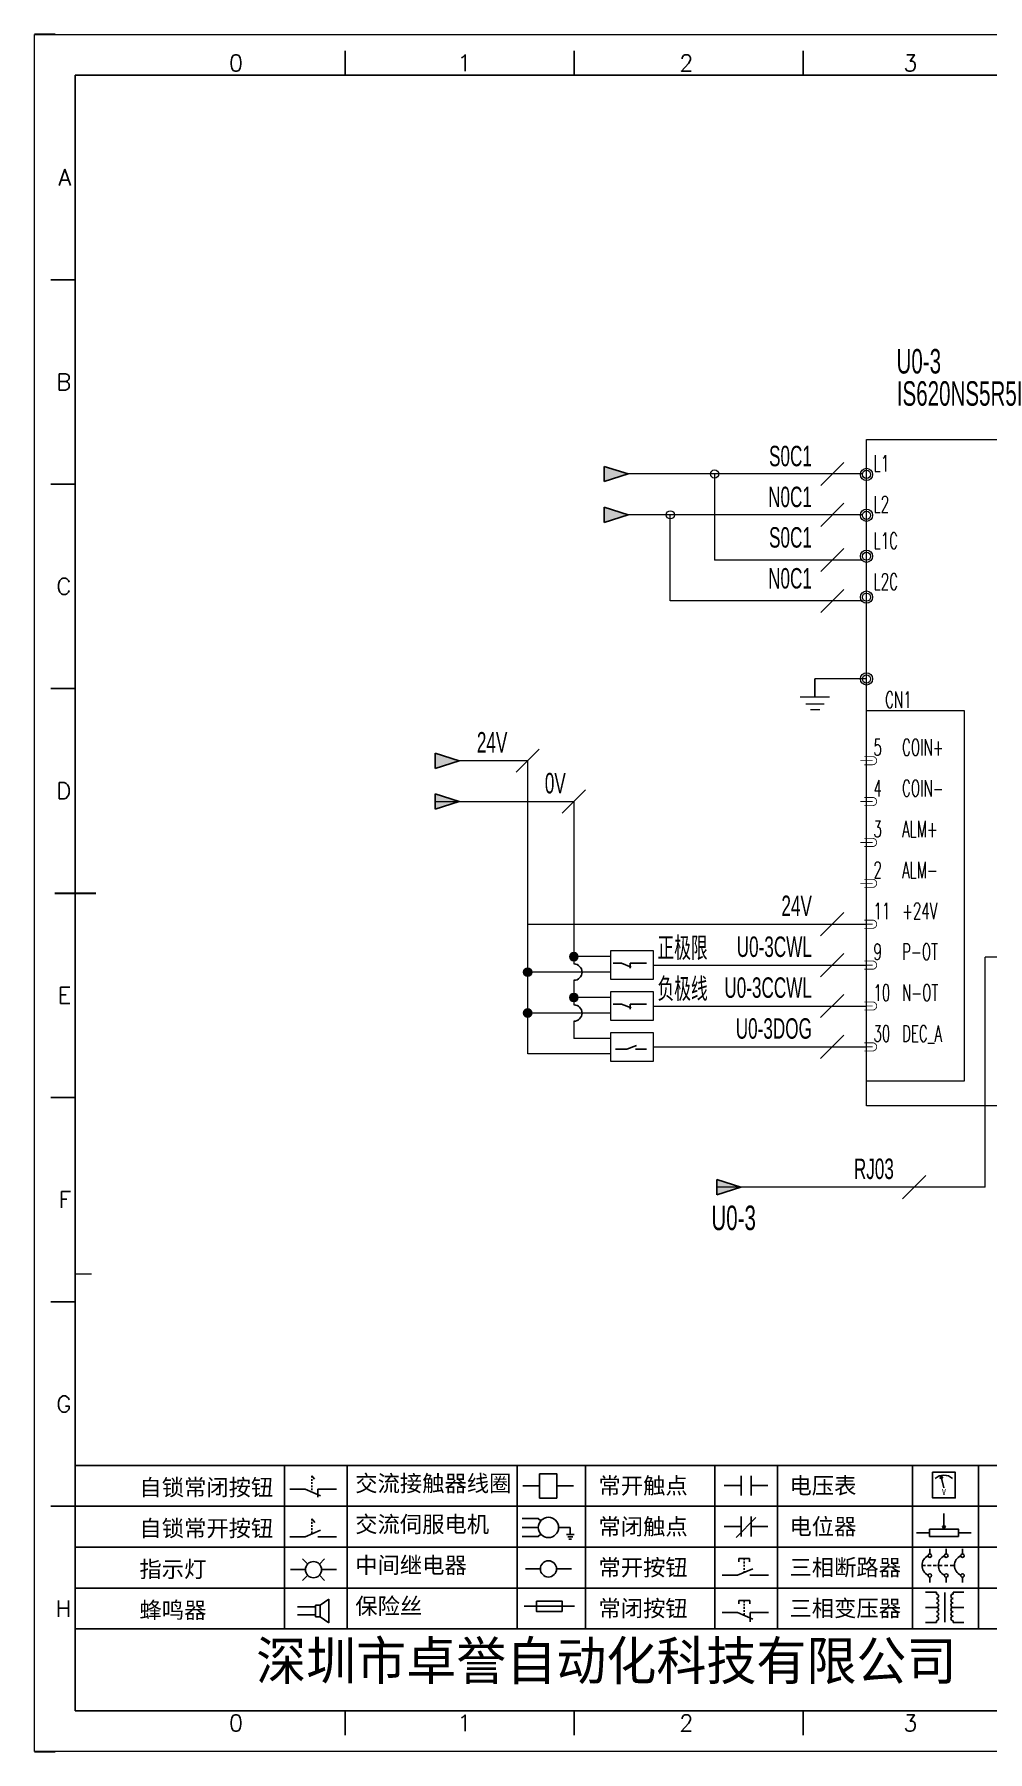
# Model space of a CAD drawing. Extents: x 33864 to 41687, y -3582 to -110.
# Drawn here: x 36252 to 36368.6, y -3567.7 to -3357.7 of the extents above; entities that cross this region are included whole.
import ezdxf
from ezdxf.enums import TextEntityAlignment as Align

# ---------------------------------------------------------------- set-up
doc = ezdxf.new("R2010")
doc.units = 0
doc.header["$MEASUREMENT"] = 0
doc.linetypes.add('ACAD_ISO02W100', pattern=[15, 12, -3])
doc.layers.add('AE_BOR', color=1, linetype='Continuous')
doc.layers.add('细实线层', color=7, linetype='Continuous')
doc.layers.add('Dimension', color=3, linetype='Continuous', lineweight=13)
doc.styles.add('WD', font='romans.shx', dxfattribs={"bigfont": 'gbcbig.shx'})
doc.styles.add('样式 8', font='arial.ttf')
doc.styles.add('汉字', font='')
doc.styles.get('汉字').set_extended_font_data('新宋体')

# ---------------------------------------------------------------- blocks, each defined once
blk = doc.blocks.new('*U179')
at = {"linetype": 'ByBlock'}
for p, q in [((-1909.23, -780.45), (-1909.23, -780.67)), ((-1909.23, -780.45), (-1908.92, -780.84)), ((-1909.23, -780.84), (-1909.23, -781.05)), ((-1911.92, -782.07), (-1910.06, -782.07)), ((-1910.06, -782.07), (-1908.18, -782.88)), ((-1909.23, -781.23), (-1909.23, -781.44)), ((-1909.23, -781.61), (-1909.23, -781.83)), ((-1909.23, -782), (-1909.23, -782.21)), ((-1909.23, -782.38), (-1909.23, -782.43)), ((-1908.52, -783.07), (-1908.52, -782.07)), ((-1906.25, -782.07), (-1908.52, -782.07))]:
    blk.add_line(p, q, dxfattribs=at)
blk = doc.blocks.new('*U180')
at = {"linetype": 'ByBlock'}
for p, q in [((-1908.88, -791.17), (-1909.23, -790.71)), ((-1909.23, -790.71), (-1909.23, -790.92)), ((-1909.23, -791.09), (-1909.23, -791.31)), ((-1909.23, -791.48), (-1909.23, -791.69)), ((-1911.92, -792.89), (-1910.06, -792.89)), ((-1910.06, -792.89), (-1908.18, -792.08)), ((-1909.23, -791.86), (-1909.23, -792.08)), ((-1909.23, -792.25), (-1909.23, -792.47)), ((-1906.25, -792.89), (-1908.52, -792.89))]:
    blk.add_line(p, q, dxfattribs=at)
blk = doc.blocks.new('蜂鸣器')
at = {"linetype": 'ByBlock'}
for p, q in [((-1907.17, -795.53), (-1908.25, -796.26)), ((-1907.17, -795.53), (-1907.17, -798.41)), ((-1908.8, -796.48), (-1911.01, -796.48)), ((-1908.8, -797.46), (-1911.01, -797.46)), ((-1908.25, -796.26), (-1908.8, -796.26)), ((-1908.8, -797.68), (-1908.8, -796.26)), ((-1908.25, -797.68), (-1908.8, -797.68)), ((-1908.25, -797.68), (-1908.25, -796.26)), ((-1907.17, -798.41), (-1908.25, -797.68))]:
    blk.add_line(p, q, dxfattribs=at)
blk = doc.blocks.new('指示灯')
at = {"linetype": 'ByBlock'}
for p, q in [((-1854.25, -776.92), (-1856.06, -776.92)), ((-1854.62, -775.59), (-1853.97, -776.23)), ((-1851.9, -775.59), (-1852.54, -776.23)), ((-1852.26, -776.92), (-1850.45, -776.92)), ((-1854.62, -778.25), (-1853.97, -777.61)), ((-1851.9, -778.25), (-1852.54, -777.61))]:
    blk.add_line(p, q, dxfattribs=at)
blk.add_circle((-1853.26, -776.92), 0.992, dxfattribs=at)
blk = doc.blocks.new('交流接触器线圈')
at = {"linetype": 'ByBlock'}
for p, q in [((-1880.82, -781.77), (-1882.87, -781.77)), ((-1878.72, -781.77), (-1876.67, -781.77))]:
    blk.add_line(p, q, dxfattribs=at)
blk.add_lwpolyline([(-1880.82, -780.28), (-1878.72, -780.28), (-1878.72, -783.26), (-1880.82, -783.26)], close=True, dxfattribs=at)
blk = doc.blocks.new('交流伺服电机')
at = {"linetype": 'ByBlock'}
for p, q in [((-1880.97, -785.75), (-1882.94, -785.75)), ((-1880.97, -786.85), (-1882.94, -786.85)), ((-1880.97, -785.75), (-1880.65, -786.03)), ((-1878.49, -786.85), (-1877.07, -786.85)), ((-1877.07, -786.85), (-1877.07, -787.72)), ((-1880.97, -787.94), (-1882.94, -787.94)), ((-1880.97, -787.94), (-1880.65, -787.67)), ((-1877.54, -787.72), (-1876.59, -787.72)), ((-1877.38, -788.01), (-1876.75, -788.01)), ((-1877.23, -788.29), (-1876.9, -788.29))]:
    blk.add_line(p, q, dxfattribs=at)
blk.add_circle((-1879.73, -786.85), 1.24, dxfattribs=at)
blk = doc.blocks.new('中间继电器')
at = {"linetype": 'ByBlock'}
for p, q in [((-1880.72, -791.92), (-1882.54, -791.92)), ((-1878.74, -791.92), (-1876.92, -791.92))]:
    blk.add_line(p, q, dxfattribs=at)
blk.add_circle((-1879.73, -791.92), 0.992, dxfattribs=at)
blk = doc.blocks.new('保险丝')
at = {"linetype": 'ByBlock'}
blk.add_line((-1882.72, -796.49), (-1876.55, -796.49), dxfattribs=at)
blk.add_lwpolyline([(-1881.2, -795.86), (-1878.06, -795.86), (-1878.06, -797.12), (-1881.2, -797.12)], close=True, dxfattribs=at)
blk = doc.blocks.new('常开按钮')
at = {"linetype": 'ByBlock'}
for p, q in [((-1910.06, -787.73), (-1908.18, -786.93)), ((-1909.9, -785.68), (-1908.56, -785.68)), ((-1909.9, -785.68), (-1909.9, -786.07)), ((-1909.23, -785.68), (-1909.23, -785.89)), ((-1909.23, -786.06), (-1909.23, -786.28)), ((-1909.23, -786.45), (-1909.23, -786.67)), ((-1909.23, -786.84), (-1909.23, -787.05)), ((-1909.23, -787.22), (-1909.23, -787.38)), ((-1908.56, -785.68), (-1908.56, -786.07)), ((-1911.92, -787.73), (-1910.06, -787.73)), ((-1906.25, -787.73), (-1908.52, -787.73))]:
    blk.add_line(p, q, dxfattribs=at)
blk = doc.blocks.new('常开触点')
at = {"linetype": 'ByBlock'}
for p, q in [((-1853.82, -782.99), (-1853.82, -780.56)), ((-1852.6, -782.99), (-1852.6, -780.56)), ((-1853.82, -781.77), (-1855.88, -781.77)), ((-1852.6, -781.77), (-1850.55, -781.77))]:
    blk.add_line(p, q, dxfattribs=at)
blk = doc.blocks.new('常闭触点')
at = {"linetype": 'ByBlock'}
for p, q in [((-1853.82, -786.77), (-1855.88, -786.77)), ((-1852.01, -785.66), (-1854.43, -788.1)), ((-1853.82, -787.99), (-1853.82, -785.56)), ((-1852.6, -787.99), (-1852.6, -785.56)), ((-1852.6, -786.77), (-1850.55, -786.77))]:
    blk.add_line(p, q, dxfattribs=at)
blk = doc.blocks.new('常闭按钮')
at = {"linetype": 'ByBlock'}
for p, q in [((-1854.11, -790.83), (-1852.77, -790.83)), ((-1854.11, -790.83), (-1854.11, -791.22)), ((-1853.44, -790.83), (-1853.44, -791.04)), ((-1853.44, -791.21), (-1853.44, -791.43)), ((-1853.44, -791.6), (-1853.44, -791.82)), ((-1852.77, -790.83), (-1852.77, -791.22)), ((-1856.13, -792.28), (-1854.28, -792.28)), ((-1854.28, -792.28), (-1852.4, -793.09)), ((-1853.44, -791.99), (-1853.44, -792.2)), ((-1853.44, -792.37), (-1853.44, -792.53)), ((-1850.47, -792.28), (-1852.73, -792.28)), ((-1852.73, -792.28), (-1852.73, -793.43))]:
    blk.add_line(p, q, dxfattribs=at)
blk = doc.blocks.new('电压表')
at = {"linetype": 'ByBlock'}
for p, q in [((-1814.84, -780.75), (-1814.91, -781.13)), ((-1814.6, -781.05), (-1814.91, -781.13)), ((-1814.84, -780.75), (-1814.46, -782.26)), ((-1814.84, -780.75), (-1814.6, -781.05))]:
    blk.add_line(p, q, dxfattribs=at)
blk.add_lwpolyline([(-1815.84, -780.34), (-1813.07, -780.34), (-1813.07, -783.49), (-1815.84, -783.49)], close=True, dxfattribs=at)
blk.add_arc((-1814.46, -782.26), 1.56, 46.8313, 133.1687, dxfattribs=at)
at = {"linetype": 'ByBlock', "insert": (-1814.7, -782.39), "char_height": 0.75, "width": 0.6768, "attachment_point": 1}
blk.add_mtext('V', dxfattribs=at)
blk = doc.blocks.new('电位器')
at = {"linetype": 'ByBlock'}
for p, q in [((-1814.45, -787.3), (-1814.45, -785.39)), ((-1814.45, -787.3), (-1814.62, -786.96)), ((-1814.62, -786.96), (-1814.27, -786.96)), ((-1814.45, -787.3), (-1814.27, -786.96)), ((-1816.21, -787.75), (-1817.79, -787.75)), ((-1812.68, -787.75), (-1811.1, -787.75))]:
    blk.add_line(p, q, dxfattribs=at)
blk.add_lwpolyline([(-1816.21, -787.3), (-1812.68, -787.3), (-1812.68, -788.2), (-1816.21, -788.2)], close=True, dxfattribs=at)
blk = doc.blocks.new('三相断路器')
at = {"linetype": 'ByBlock'}
for p, q in [((-1816.17, -790.33), (-1816.17, -789.7)), ((-1814.17, -790.33), (-1814.17, -789.7)), ((-1812.18, -790.33), (-1812.18, -789.7)), ((-1817.14, -791.74), (-1816.72, -791.74)), ((-1816.45, -791.74), (-1816.03, -791.74)), ((-1816.17, -793.19), (-1816.17, -793.83)), ((-1815.76, -791.74), (-1815.34, -791.74)), ((-1815.07, -791.74), (-1814.65, -791.74)), ((-1814.38, -791.74), (-1813.96, -791.74)), ((-1814.17, -793.19), (-1814.17, -793.83)), ((-1813.69, -791.74), (-1813.27, -791.74)), ((-1812.18, -793.19), (-1812.18, -793.83))]:
    blk.add_line(p, q, dxfattribs=at)
for centre in [(-1816.17, -790.55), (-1814.17, -790.55), (-1812.18, -790.55), (-1816.17, -792.98), (-1814.17, -792.98), (-1812.18, -792.98)]:
    blk.add_circle(centre, 0.219, dxfattribs=at)
for centre in [(-1815.81, -791.74), (-1813.82, -791.74), (-1811.83, -791.74)]:
    blk.add_arc(centre, 1.32, 115.5791, 244.4209, dxfattribs=at)
blk = doc.blocks.new('三相变压器')
at = {"linetype": 'ByBlock'}
for p, q in [((-1816.69, -795.03), (-1815.37, -795.03)), ((-1815.37, -795.03), (-1815.37, -795.24)), ((-1814.34, -798.7), (-1814.34, -795.04)), ((-1812, -795.03), (-1813.32, -795.03)), ((-1813.32, -795.03), (-1813.32, -795.24)), ((-1816.69, -796.87), (-1815.37, -796.87)), ((-1812, -796.87), (-1813.32, -796.87)), ((-1816.69, -798.71), (-1815.37, -798.71)), ((-1815.37, -798.71), (-1815.37, -798.5)), ((-1813.32, -798.71), (-1813.32, -798.5)), ((-1812, -798.71), (-1813.32, -798.71))]:
    blk.add_line(p, q, dxfattribs=at)
for centre, start, end in [((-1815.37, -795.51), 270, 90), ((-1815.37, -796.06), 270, 90), ((-1813.32, -795.51), 90, 270), ((-1813.32, -796.06), 90, 270), ((-1815.37, -796.6), 270, 90), ((-1815.37, -797.14), 270, 90), ((-1815.37, -797.68), 270, 90), ((-1815.37, -798.23), 270, 90), ((-1813.32, -796.6), 90, 270), ((-1813.32, -797.14), 90, 270), ((-1813.32, -797.68), 90, 270), ((-1813.32, -798.23), 90, 270)]:
    blk.add_arc(centre, 0.271, start, end, dxfattribs=at)

msp = doc.modelspace()

# ---------------------------------------------------------------- hatches: boundary and pattern name
for points in [[(36321.707, -3412.447), (36321.707, -3410.577), (36324.626, -3411.512)], [(36321.707, -3417.447), (36321.707, -3415.577), (36324.626, -3416.512)], [(36301.043, -3447.507), (36301.043, -3445.637), (36303.961, -3446.572)], [(36301.043, -3450.633), (36303.961, -3451.568), (36301.043, -3452.503)], [(36335.483, -3499.663), (36335.483, -3497.793), (36338.401, -3498.728)], [(36338.401, -3498.728), (36335.483, -3499.663), (36335.483, -3497.793)]]:
    msp.add_hatch(color=256).paths.add_polyline_path(points)
at = {"lineweight": -2}
h = msp.add_hatch(color=0, dxfattribs=at)
edge = h.paths.add_edge_path()
edge.add_arc((36318, -3470.533), 0.5, 0, 360)
h = msp.add_hatch(color=0, dxfattribs=at)
edge = h.paths.add_edge_path()
edge.add_arc((36312.347, -3472.428), 0.5, 0, 360)
h = msp.add_hatch(color=0, dxfattribs=at)
edge = h.paths.add_edge_path()
edge.add_arc((36318, -3475.533), 0.5, 0, 360)
h = msp.add_hatch(color=0, dxfattribs=at)
edge = h.paths.add_edge_path()
edge.add_arc((36312.347, -3477.428), 0.5, 0, 360)

# ---------------------------------------------------------------- linework, layer by layer
for p, q in [((36544.007, -3362.75), (36257.007, -3362.75)), ((36257.007, -3362.75), (36257.007, -3562.75)), ((36324.626, -3411.512), (36321.707, -3410.577)), ((36321.707, -3412.447), (36321.707, -3410.577)), ((36324.626, -3411.512), (36321.707, -3412.447)), ((36324.626, -3416.512), (36321.707, -3415.577)), ((36321.707, -3417.447), (36321.707, -3415.577)), ((36324.626, -3416.512), (36321.707, -3417.447)), ((36347.483, -3436.576), (36347.483, -3438.757)), ((36303.961, -3446.572), (36301.043, -3445.637)), ((36301.043, -3447.507), (36301.043, -3445.637)), ((36303.961, -3446.572), (36301.043, -3447.507)), ((36303.961, -3451.568), (36301.043, -3450.633)), ((36301.043, -3452.503), (36301.043, -3450.633)), ((36303.961, -3451.568), (36301.043, -3452.503)), ((36338.401, -3498.728), (36335.483, -3497.793)), ((36335.483, -3499.663), (36335.483, -3497.793)), ((36338.401, -3498.728), (36335.483, -3497.793)), ((36338.401, -3498.728), (36335.483, -3499.663)), ((36338.401, -3498.728), (36335.483, -3499.663)), ((36262.037, -3562.75), (36541.537, -3562.75))]:
    msp.add_line(p, q)
at = {"lineweight": 0}
for p, q in [((36353.305, -3411.512), (36335.209, -3411.512)), ((36353.305, -3416.512), (36335.209, -3416.512)), ((36353.305, -3422.034), (36335.209, -3422.034)), ((36353.305, -3427.038), (36335.209, -3427.038)), ((36353.79, -3436.576), (36347.483, -3436.576)), ((36345.695, -3438.771), (36349.272, -3438.771)), ((36346.359, -3439.629), (36348.607, -3439.629)), ((36346.93, -3440.322), (36348.077, -3440.322)), ((36312.347, -3446.572), (36303.961, -3446.572)), ((36312.347, -3482.428), (36312.347, -3446.572)), ((36318, -3451.568), (36318, -3471.428)), ((36322.481, -3470.533), (36318, -3470.533)), ((36322.481, -3472.428), (36312.347, -3472.428)), ((36318, -3473.428), (36318, -3476.428)), ((36322.481, -3477.428), (36312.347, -3477.428)), ((36322.481, -3475.533), (36318, -3475.533)), ((36318, -3478.428), (36318, -3480.533)), ((36322.481, -3480.533), (36318, -3480.533)), ((36322.481, -3482.428), (36312.347, -3482.428))]:
    msp.add_line(p, q, dxfattribs=at)
at = {"color": 3, "lineweight": 0}
for p, q in [((36301.043, -3451.568), (36318, -3451.568)), ((36312.347, -3466.568), (36353.79, -3466.568)), ((36368.32, -3498.728), (36368.32, -3470.614)), ((36375.834, -3470.614), (36368.32, -3470.614)), ((36327.737, -3471.568), (36353.79, -3471.568)), ((36327.737, -3476.568), (36353.79, -3476.568)), ((36327.737, -3481.568), (36353.79, -3481.568)), ((36368.32, -3498.728), (36335.483, -3498.728))]:
    msp.add_line(p, q, dxfattribs=at)
at = {"linetype": 'ACAD_ISO02W100'}
for p, q in [((36322.807, -3471.335), (36323.814, -3471.333)), ((36323.814, -3471.333), (36325.006, -3471.8)), ((36324.875, -3471.333), (36326.868, -3471.333)), ((36324.875, -3471.333), (36324.875, -3471.952)), ((36322.807, -3476.335), (36323.814, -3476.333)), ((36323.814, -3476.333), (36325.006, -3476.8)), ((36324.875, -3476.333), (36326.868, -3476.333)), ((36324.875, -3476.333), (36324.875, -3476.952)), ((36324.465, -3481.858), (36325.656, -3481.39)), ((36324.465, -3481.858), (36323.108, -3481.858)), ((36325.525, -3481.858), (36326.868, -3481.858))]:
    msp.add_line(p, q, dxfattribs=at)
at = {"lineweight": 9, "ltscale": 0.1}
for p, q in [((36257.007, -3509.321), (36259.007, -3509.321)), ((36353.342, -3562.75), (36382.804, -3562.75))]:
    msp.add_line(p, q, dxfattribs=at)
at = {"linetype": 'ByBlock'}
for p, q in [((36544.007, -3532.75), (36257.007, -3532.75)), ((36544.007, -3537.75), (36257.007, -3537.75)), ((36544.007, -3542.75), (36257.007, -3542.75)), ((36544.007, -3547.75), (36257.007, -3547.75)), ((36544.007, -3552.75), (36257.007, -3552.75))]:
    msp.add_line(p, q, dxfattribs=at)
at = {"lineweight": -2}
for p, q in [((36282.586, -3532.75), (36282.586, -3552.75)), ((36290.263, -3532.75), (36290.263, -3552.75)), ((36311.053, -3532.75), (36311.053, -3552.75)), ((36319.406, -3532.75), (36319.406, -3552.75)), ((36335.261, -3532.75), (36335.261, -3552.75)), ((36342.91, -3532.75), (36342.91, -3552.75)), ((36359.402, -3532.75), (36359.402, -3552.75)), ((36367.504, -3532.75), (36367.504, -3552.75))]:
    msp.add_line(p, q, dxfattribs=at)
at = {"ltscale": 2}
msp.add_line((36353.342, -3562.75), (36257.007, -3562.75), dxfattribs=at)
at = {"lineweight": 0}
for points in [[(36353.79, -3407.281), (36382.418, -3407.281), (36382.418, -3488.791), (36353.79, -3488.791)], [(36327.737, -3473.294), (36327.737, -3469.841), (36322.481, -3469.841), (36322.481, -3473.294)], [(36327.737, -3478.294), (36327.737, -3474.841), (36322.481, -3474.841), (36322.481, -3478.294)], [(36327.737, -3483.294), (36327.737, -3479.841), (36322.481, -3479.841), (36322.481, -3483.294)]]:
    msp.add_lwpolyline(points, close=True, dxfattribs=at)
at = {"color": 3, "lineweight": 0, "const_width": 0.1, "flags": 128}
for points in [[(36353.54, -3446.068), (36354.54, -3446.068, -1), (36354.54, -3447.068), (36353.54, -3447.068)], [(36353.54, -3451.068), (36354.54, -3451.068, -1), (36354.54, -3452.068), (36353.54, -3452.068)], [(36353.54, -3456.068), (36354.54, -3456.068, -1), (36354.54, -3457.068), (36353.54, -3457.068)], [(36353.54, -3461.068), (36354.54, -3461.068, -1), (36354.54, -3462.068), (36353.54, -3462.068)], [(36353.54, -3466.068), (36354.54, -3466.068, -1), (36354.54, -3467.068), (36353.54, -3467.068)], [(36353.54, -3471.068), (36354.54, -3471.068, -1), (36354.54, -3472.068), (36353.54, -3472.068)], [(36353.54, -3476.068), (36354.54, -3476.068, -1), (36354.54, -3477.068), (36353.54, -3477.068)], [(36353.54, -3481.068), (36354.54, -3481.068, -1), (36354.54, -3482.068), (36353.54, -3482.068)]]:
    msp.add_lwpolyline(points, format="xyb", dxfattribs=at)
for points in [[(36354.54, -3446.568), (36353.04, -3446.568)], [(36354.54, -3451.568), (36353.04, -3451.568)], [(36354.54, -3456.568), (36353.04, -3456.568)], [(36354.54, -3461.568), (36353.04, -3461.568)], [(36354.54, -3466.568), (36353.04, -3466.568)], [(36354.54, -3471.568), (36353.04, -3471.568)], [(36354.54, -3476.568), (36353.04, -3476.568)], [(36354.54, -3481.568), (36353.04, -3481.568)]]:
    msp.add_lwpolyline(points, dxfattribs=at)
at = {"lineweight": 0}
for centre, radius in [((36335.209, -3411.512), 0.5), ((36353.79, -3411.564), 0.75), ((36353.79, -3411.564), 0.5), ((36329.789, -3416.512), 0.5), ((36353.79, -3416.564), 0.75), ((36353.79, -3416.564), 0.5), ((36353.79, -3421.568), 0.75), ((36353.79, -3421.568), 0.5), ((36353.79, -3426.568), 0.75), ((36353.79, -3426.568), 0.5), ((36353.79, -3436.576), 0.75), ((36353.79, -3436.576), 0.5)]:
    msp.add_circle(centre, radius, dxfattribs=at)
at = {"color": 0, "lineweight": -2}
for centre in [(36318, -3470.533), (36312.347, -3472.428), (36318, -3475.533), (36312.347, -3477.428)]:
    msp.add_circle(centre, 0.5, dxfattribs=at)
for centre in [(36318, -3472.428), (36318, -3477.428)]:
    msp.add_arc(centre, 1, 270, 90, dxfattribs=at)
at = {"layer": 'AE_BOR', "lineweight": 30}
for p, q in [((36254.537, -3357.75), (36252.004, -3357.75)), ((36252.004, -3567.75), (36254.537, -3567.75)), ((36252.004, -3567.75), (36254.537, -3567.75)), ((36252.004, -3567.75), (36254.537, -3567.75))]:
    msp.add_line(p, q, dxfattribs=at)
at = {"layer": 'AE_BOR', "color": 1, "lineweight": 15}
for p, q in [((36252.004, -3357.75), (36549.004, -3357.75)), ((36252.004, -3567.75), (36252.004, -3357.75)), ((36549.004, -3567.75), (36252.004, -3567.75))]:
    msp.add_line(p, q, dxfattribs=at)
at = {"layer": 'AE_BOR'}
for p, q in [((36290.037, -3362.75), (36290.037, -3359.75)), ((36318.037, -3362.75), (36318.037, -3359.75)), ((36346.037, -3362.75), (36346.037, -3359.75)), ((36257.007, -3387.75), (36254.007, -3387.75)), ((36257.007, -3412.75), (36254.007, -3412.75)), ((36257.007, -3437.75), (36254.007, -3437.75)), ((36257.007, -3487.75), (36254.007, -3487.75)), ((36257.007, -3512.75), (36254.007, -3512.75)), ((36257.007, -3537.75), (36254.007, -3537.75)), ((36290.037, -3562.75), (36290.037, -3565.75)), ((36318.037, -3562.75), (36318.037, -3565.75)), ((36346.037, -3562.75), (36346.037, -3565.75))]:
    msp.add_line(p, q, dxfattribs=at)
at = {"layer": 'AE_BOR', "color": 2, "lineweight": 30}
msp.add_line((36254.507, -3462.75), (36259.507, -3462.75), dxfattribs=at)
at = {"layer": 'Dimension', "lineweight": 0}
for p, q in [((36348.198, -3412.926), (36351.027, -3410.098)), ((36348.198, -3417.926), (36351.027, -3415.098)), ((36348.198, -3423.448), (36351.027, -3420.62)), ((36348.198, -3428.452), (36351.027, -3425.624)), ((36310.932, -3447.986), (36313.761, -3445.158)), ((36316.586, -3452.982), (36319.414, -3450.154)), ((36348.183, -3467.982), (36351.011, -3465.154)), ((36348.183, -3472.982), (36351.011, -3470.154)), ((36348.183, -3477.982), (36351.011, -3475.154)), ((36348.183, -3482.982), (36351.011, -3480.154)), ((36358.209, -3500.142), (36361.038, -3497.314))]:
    msp.add_line(p, q, dxfattribs=at)
at = {"layer": '细实线层', "lineweight": 0}
for p, q in [((36335.209, -3411.512), (36324.626, -3411.512)), ((36335.209, -3411.512), (36335.209, -3422.034)), ((36335.209, -3416.512), (36324.626, -3416.512)), ((36329.789, -3427.038), (36329.789, -3416.512)), ((36335.209, -3427.038), (36329.789, -3427.038)), ((36353.771, -3440.419), (36365.745, -3440.419)), ((36365.745, -3440.419), (36365.745, -3485.749)), ((36365.745, -3485.749), (36353.771, -3485.749))]:
    msp.add_line(p, q, dxfattribs=at)

# ---------------------------------------------------------------- block references
at = {"linetype": 'ByBlock'}
for name, p in [('*U179', (38195.196, -2753.573)), ('交流接触器线圈', (38194.62, -2753.481)), ('常开触点', (38192.274, -2753.453)), ('电压表', (38177.713, -2753.234)), ('*U180', (38195.196, -2748.573)), ('交流伺服电机', (38194.62, -2753.481)), ('常闭触点', (38192.274, -2753.453)), ('电位器', (38177.713, -2753.234)), ('指示灯', (38139.41, -2768.573)), ('中间继电器', (38194.62, -2753.481)), ('常开按钮', (38248.06, -2758.453)), ('三相断路器', (38177.713, -2753.234)), ('三相变压器', (38177.713, -2753.234)), ('蜂鸣器', (38195.196, -2753.573)), ('保险丝', (38194.62, -2753.481)), ('常闭按钮', (38192.274, -2758.453))]:
    msp.add_blockref(name, p, dxfattribs=at)

# ---------------------------------------------------------------- texts
at = {"lineweight": 0, "style": 'WD', "width": 0.6}
for s, p in [('L1', (36354.658, -3411.214)), ('L2', (36354.658, -3416.214)), ('L1C', (36354.658, -3420.68)), ('L2C', (36354.658, -3425.684))]:
    msp.add_text(s, height=2, dxfattribs=at).set_placement(p)
msp.add_text('CN1', height=2, dxfattribs=at).set_placement((36359.303, -3440.109), align=Align.RIGHT)
at = {"color": 4, "lineweight": 0, "style": 'WD', "width": 0.6}
for s, p in [('5', (36354.639, -3445.937)), ('COIN+', (36358.139, -3445.937)), ('4', (36354.639, -3450.937)), ('COIN-', (36358.139, -3450.937)), ('3', (36354.639, -3455.937)), ('ALM+', (36358.139, -3455.937)), ('2', (36354.639, -3460.937)), ('ALM-', (36358.139, -3460.937)), ('11', (36354.639, -3465.937)), ('+24V', (36358.139, -3465.937)), ('9', (36354.639, -3470.937)), ('P-OT', (36358.139, -3470.937)), ('10', (36354.639, -3475.937)), ('N-OT', (36358.139, -3475.937)), ('30', (36354.639, -3480.937)), ('DEC_A', (36358.139, -3480.937))]:
    msp.add_text(s, height=2, dxfattribs=at).set_placement(p)
at = {"char_height": 2, "attachment_point": 1, "style": '汉字'}
for s, insert in [('{\\fKaiTi_GB2312|b0|i0|c134|p49;自锁常闭按钮}', (36264.863, -3534.435)), ('{\\fKaiTi_GB2312|b0|i0|c134|p49;交流接触器线圈}', (36291.258, -3533.941)), ('{\\fKaiTi_GB2312|b0|i0|c134|p49;常开触点}', (36321.011, -3534.228)), ('{\\fKaiTi_GB2312|b0|i0|c134|p49;电压表}', (36344.371, -3534.219)), ('{\\fKaiTi_GB2312|b0|i0|c134|p49;自锁常开按钮}', (36264.863, -3539.435)), ('{\\fKaiTi_GB2312|b0|i0|c134|p49;交流伺服电机}', (36291.258, -3538.941)), ('{\\fKaiTi_GB2312|b0|i0|c134|p49;常闭触点}', (36321.011, -3539.228)), ('{\\fKaiTi_GB2312|b0|i0|c134|p49;电位器}', (36344.371, -3539.219)), ('{\\fKaiTi_GB2312|b0|i0|c134|p49;指示灯}', (36264.863, -3544.435)), ('{\\fKaiTi_GB2312|b0|i0|c134|p49;中间继电器}', (36291.258, -3543.941)), ('{\\fKaiTi_GB2312|b0|i0|c134|p49;常开按钮}', (36321.011, -3544.228)), ('{\\fKaiTi_GB2312|b0|i0|c134|p49;三相断路器}', (36344.371, -3544.219)), ('{\\fKaiTi_GB2312|b0|i0|c134|p49;保险丝}', (36291.258, -3548.941)), ('{\\fKaiTi_GB2312|b0|i0|c134|p49;常闭按钮}', (36321.011, -3549.228)), ('{\\fKaiTi_GB2312|b0|i0|c134|p49;三相变压器}', (36344.371, -3549.219)), ('{\\fKaiTi_GB2312|b0|i0|c134|p49;蜂鸣器}', (36264.863, -3549.435))]:
    msp.add_mtext(s, dxfattribs=dict(at, insert=insert))
at = {"lineweight": -2, "insert": (36279.141, -3554.279), "char_height": 4.70644, "width": 96.11383, "attachment_point": 1}
msp.add_mtext('深圳市卓誉自动化科技有限公司', dxfattribs=at)
at = {"layer": 'AE_BOR', "style": 'WD'}
for s, p in [('0', (36276.674, -3362.25)), ('1', (36304.6, -3362.25)), ('2', (36331.749, -3362.25)), ('3', (36359.149, -3362.25)), ('0', (36276.674, -3565.25)), ('1', (36304.6, -3565.25)), ('2', (36331.749, -3565.25)), ('3', (36359.149, -3565.25))]:
    msp.add_text(s, height=2, dxfattribs=at).set_placement(p, align=Align.CENTER)
for s, p in [('A', (36256.507, -3375.25)), ('B', (36256.507, -3400.25)), ('C', (36256.507, -3425.25)), ('D', (36256.507, -3450.25)), ('E', (36256.507, -3475.25)), ('F', (36256.507, -3500.25)), ('G', (36256.507, -3525.25)), ('H', (36256.507, -3550.25))]:
    msp.add_text(s, height=2, dxfattribs=at).set_placement(p, align=Align.MIDDLE_RIGHT)
at = {"layer": 'Dimension', "lineweight": 0, "style": '样式 8', "width": 0.6}
for s, p in [('U0-3', (36357.464, -3399.225)), ('IS620NS5R5I', (36357.497, -3403.166)), ('U0-3', (36334.815, -3503.974))]:
    msp.add_text(s, height=3, dxfattribs=at).set_placement(p)
for s, p in [('S0C1', (36347.113, -3410.564)), ('N0C1', (36347.113, -3415.564)), ('S0C1', (36347.113, -3420.513)), ('N0C1', (36347.113, -3425.517)), ('24V', (36309.862, -3445.572)), ('0V', (36317.009, -3450.568)), ('24V', (36347.113, -3465.568)), ('正极限', (36334.363, -3470.676)), ('U0-3CWL', (36347.113, -3470.568)), ('负极线', (36334.363, -3475.676)), ('U0-3CCWL', (36347.113, -3475.568)), ('U0-3DOG', (36347.113, -3480.568)), ('RJ03', (36357.139, -3497.728))]:
    msp.add_text(s, height=2.5, dxfattribs=at).set_placement(p, align=Align.RIGHT)

doc.saveas('drawing.dxf')
